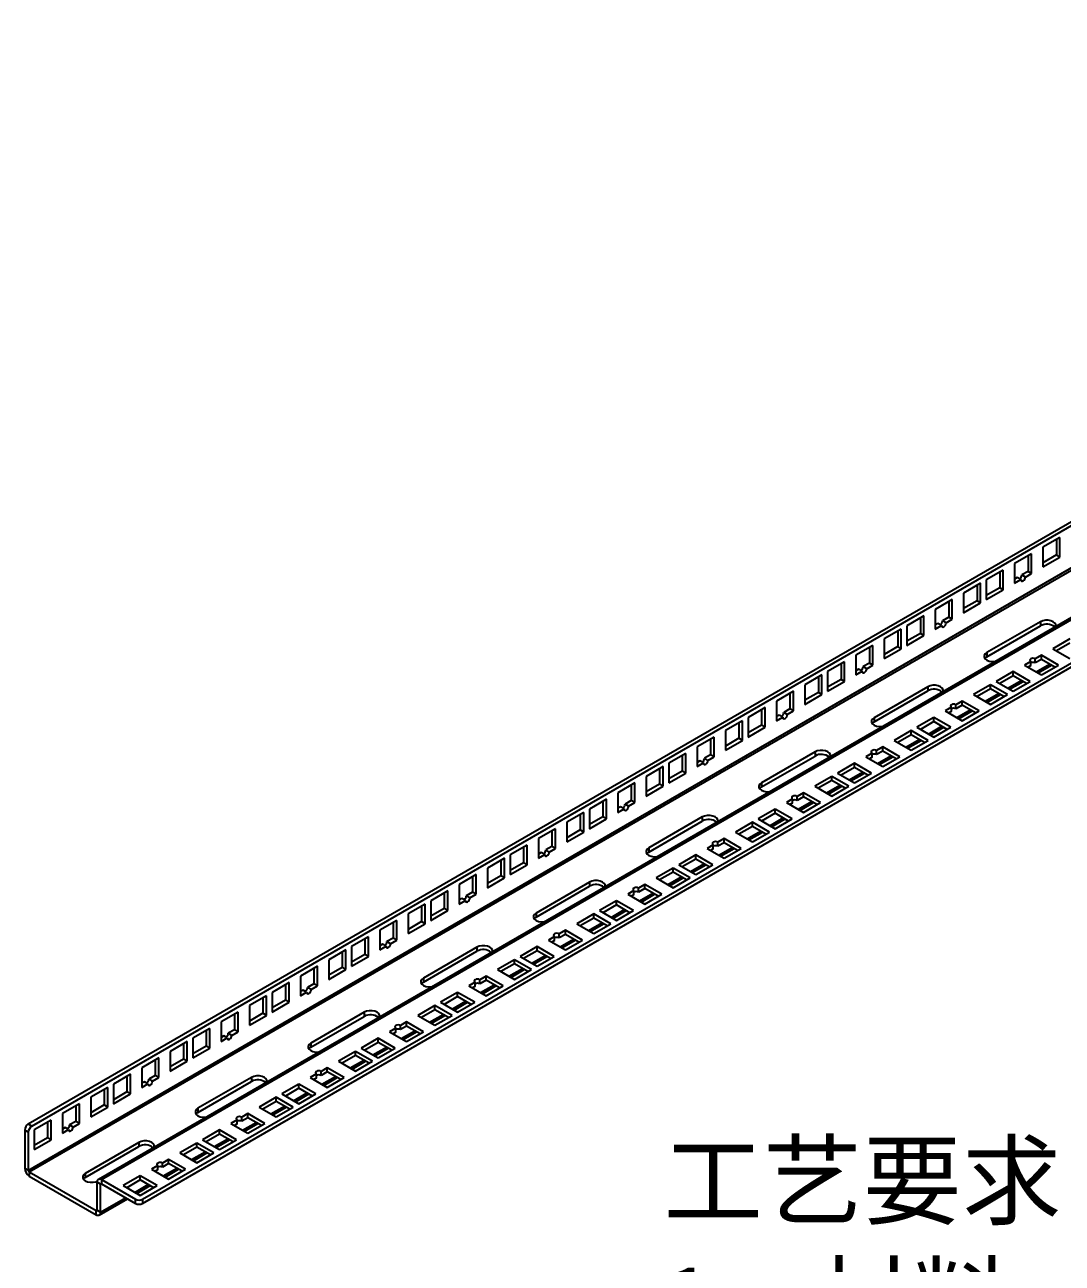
# Model space of a CAD drawing. Header units: millimetres. Extents: x -14348 to 6039, y -1826 to 2921.
# Drawn here: x -180.6 to 230.3, y -679.3 to -189.1 of the extents above; entities that cross this region are included whole.
import ezdxf

# ---------------------------------------------------------------- set-up
doc = ezdxf.new("R2010")
doc.units = ezdxf.units.MM
doc.layers.add('文字层', color=3, linetype='Continuous', lineweight=25)

msp = doc.modelspace()

# ---------------------------------------------------------------- linework, layer by layer
at = {"color": 7, "linetype": 'Continuous', "lineweight": 25}
for p, q in [((-179.157, -624.196), (574.618, -189.051)), ((-177.743, -625.013), (576.033, -189.867)), ((-179.157, -642.568), (577.447, -205.79)), ((-178.804, -643.181), (577.8, -206.402)), ((605.188, -209.338), (-151.416, -646.116)), ((-150.166, -646.24), (606.438, -209.462)), ((-133.903, -653.996), (619.873, -218.85)), ((-133.903, -655.629), (619.873, -220.483)), ((229.455, -391.984), (222.716, -395.874)), ((229.455, -399.765), (229.455, -391.984)), ((222.716, -395.874), (222.716, -403.656)), ((228.041, -392.8), (228.041, -398.949)), ((218.226, -398.466), (211.487, -402.356)), ((216.812, -399.282), (216.812, -405.431)), ((218.226, -406.248), (218.226, -398.466)), ((228.041, -398.949), (222.716, -402.023)), ((222.716, -403.656), (229.455, -399.765)), ((229.455, -399.765), (228.041, -398.949)), ((207.004, -404.944), (200.266, -408.834)), ((205.59, -405.761), (205.59, -411.909)), ((207.004, -412.726), (207.004, -404.944)), ((211.487, -402.356), (211.487, -410.138)), ((216.812, -405.431), (214.34, -406.858)), ((215.755, -407.674), (214.34, -406.858)), ((215.755, -407.674), (218.226, -406.248)), ((218.226, -406.248), (216.812, -405.431)), ((198.024, -410.128), (191.285, -414.019)), ((196.61, -410.945), (196.61, -417.094)), ((198.024, -417.91), (198.024, -410.128)), ((200.266, -408.834), (200.266, -416.616)), ((212.544, -407.895), (211.487, -408.505)), ((211.487, -410.138), (213.959, -408.711)), ((213.959, -408.711), (212.544, -407.895)), ((186.795, -416.611), (180.056, -420.501)), ((186.795, -424.392), (186.795, -416.611)), ((191.285, -414.019), (191.285, -421.8)), ((205.59, -411.909), (200.266, -414.983)), ((200.266, -416.616), (207.004, -412.726)), ((207.004, -412.726), (205.59, -411.909)), ((180.056, -420.501), (180.056, -428.283)), ((185.381, -417.427), (185.381, -423.576)), ((196.61, -417.094), (191.285, -420.167)), ((191.285, -421.8), (198.024, -417.91)), ((198.024, -417.91), (196.61, -417.094)), ((175.573, -423.089), (168.835, -426.979)), ((174.159, -423.905), (174.159, -430.054)), ((175.573, -430.871), (175.573, -423.089)), ((181.114, -426.039), (180.056, -426.65)), ((182.528, -426.856), (181.114, -426.039)), ((185.381, -423.576), (182.91, -425.003)), ((184.324, -425.819), (182.91, -425.003)), ((184.324, -425.819), (186.795, -424.392)), ((186.795, -424.392), (185.381, -423.576)), ((221.701, -425.363), (200.488, -437.609)), ((221.701, -425.363), (221.701, -426.996)), ((166.593, -428.273), (159.854, -432.163)), ((165.179, -429.089), (165.179, -435.238)), ((166.593, -436.055), (166.593, -428.273)), ((168.835, -426.979), (168.835, -434.761)), ((174.159, -430.054), (168.835, -433.128)), ((168.835, -434.761), (175.573, -430.871)), ((175.573, -430.871), (174.159, -430.054)), ((180.056, -428.283), (182.528, -426.856)), ((200.488, -439.242), (221.701, -426.996)), ((155.364, -434.755), (148.626, -438.646)), ((153.95, -435.572), (153.95, -441.721)), ((155.364, -442.537), (155.364, -434.755)), ((159.854, -432.163), (159.854, -439.945)), ((165.179, -435.238), (159.854, -438.312)), ((159.854, -439.945), (166.593, -436.055)), ((166.593, -436.055), (165.179, -435.238)), ((233.358, -432.159), (226.619, -436.05)), ((226.619, -436.05), (233.358, -439.94)), ((233.358, -433.793), (228.034, -436.866)), ((144.142, -441.234), (137.404, -445.124)), ((144.142, -449.015), (144.142, -441.234)), ((148.626, -438.646), (148.626, -446.427)), ((200.488, -437.609), (200.488, -439.242)), ((217.865, -441.103), (215.394, -442.53)), ((217.865, -442.736), (217.865, -441.103)), ((222.133, -438.64), (219.661, -440.066)), ((219.661, -441.699), (219.661, -440.066)), ((222.133, -440.273), (219.661, -441.699)), ((228.872, -442.53), (222.133, -438.64)), ((222.133, -440.273), (222.133, -438.64)), ((227.457, -443.346), (222.133, -440.273)), ((137.404, -445.124), (137.404, -452.905)), ((142.728, -442.05), (142.728, -448.199)), ((149.683, -444.184), (148.626, -444.794)), ((148.626, -446.427), (151.097, -445.001)), ((151.097, -445.001), (149.683, -444.184)), ((153.95, -441.721), (151.479, -443.147)), ((152.893, -443.964), (151.479, -443.147)), ((152.893, -443.964), (155.364, -442.537)), ((155.364, -442.537), (153.95, -441.721)), ((210.907, -445.12), (204.169, -449.01)), ((217.646, -449.01), (210.907, -445.12)), ((210.907, -446.753), (210.907, -445.12)), ((215.394, -442.53), (222.133, -446.42)), ((217.865, -442.736), (216.809, -443.346)), ((220.013, -445.197), (225.338, -442.123)), ((220.746, -445.619), (226.07, -442.546)), ((222.133, -446.42), (228.872, -442.53)), ((135.162, -446.418), (128.423, -450.308)), ((128.423, -450.308), (128.423, -458.09)), ((133.748, -447.234), (133.748, -453.383)), ((135.162, -454.199), (135.162, -446.418)), ((142.728, -448.199), (137.404, -451.273)), ((137.404, -452.905), (144.142, -449.015)), ((144.142, -449.015), (142.728, -448.199)), ((201.927, -450.304), (195.189, -454.194)), ((208.666, -454.194), (201.927, -450.304)), ((201.927, -451.937), (201.927, -450.304)), ((204.169, -449.01), (210.907, -452.9)), ((210.907, -446.753), (205.583, -449.827)), ((208.788, -451.677), (214.112, -448.603)), ((209.52, -452.1), (214.845, -449.026)), ((216.232, -449.827), (210.907, -446.753)), ((210.907, -452.9), (217.646, -449.01)), ((123.933, -452.9), (117.195, -456.79)), ((122.519, -453.716), (122.519, -459.865)), ((123.933, -460.682), (123.933, -452.9)), ((133.748, -453.383), (128.423, -456.457)), ((128.423, -458.09), (135.162, -454.199)), ((135.162, -454.199), (133.748, -453.383)), ((177.065, -451.131), (155.852, -463.377)), ((155.852, -465.01), (177.065, -452.764)), ((177.065, -451.131), (177.065, -452.764)), ((195.189, -454.194), (201.927, -458.084)), ((201.927, -451.937), (196.603, -455.011)), ((199.808, -456.861), (205.132, -453.787)), ((200.54, -457.284), (205.864, -454.21)), ((207.252, -455.011), (201.927, -451.937)), ((201.927, -458.084), (208.666, -454.194)), ((112.712, -459.378), (105.973, -463.268)), ((111.297, -460.195), (111.297, -466.343)), ((112.712, -467.16), (112.712, -459.378)), ((117.195, -456.79), (117.195, -464.572)), ((122.519, -459.865), (120.048, -461.292)), ((121.462, -462.108), (123.933, -460.682)), ((123.933, -460.682), (122.519, -459.865)), ((186.435, -459.248), (183.963, -460.675)), ((183.963, -460.675), (190.702, -464.565)), ((186.435, -460.881), (186.435, -459.248)), ((190.702, -456.784), (188.231, -458.211)), ((188.231, -459.844), (188.231, -458.211)), ((190.702, -458.417), (188.231, -459.844)), ((188.582, -463.341), (193.907, -460.268)), ((189.315, -463.764), (194.639, -460.69)), ((197.441, -460.675), (190.702, -456.784)), ((190.702, -458.417), (190.702, -456.784)), ((196.026, -461.491), (190.702, -458.417)), ((190.702, -464.565), (197.441, -460.675)), ((103.731, -464.562), (96.993, -468.453)), ((102.317, -465.379), (102.317, -471.528)), ((103.731, -472.344), (103.731, -464.562)), ((105.973, -463.268), (105.973, -471.05)), ((118.252, -462.329), (117.195, -462.939)), ((117.195, -464.572), (119.666, -463.145)), ((119.666, -463.145), (118.252, -462.329)), ((121.462, -462.108), (120.048, -461.292)), ((155.852, -463.377), (155.852, -465.01)), ((179.477, -463.265), (172.738, -467.155)), ((179.477, -464.898), (174.152, -467.971)), ((186.215, -467.155), (179.477, -463.265)), ((179.477, -464.898), (179.477, -463.265)), ((184.801, -467.971), (179.477, -464.898)), ((186.435, -460.881), (185.378, -461.491)), ((96.993, -468.453), (96.993, -476.234)), ((111.297, -466.343), (105.973, -469.417)), ((105.973, -471.05), (112.712, -467.16)), ((112.712, -467.16), (111.297, -466.343)), ((170.496, -468.449), (163.758, -472.339)), ((170.496, -470.082), (165.172, -473.156)), ((177.235, -472.339), (170.496, -468.449)), ((170.496, -470.082), (170.496, -468.449)), ((175.821, -473.156), (170.496, -470.082)), ((172.738, -467.155), (179.477, -471.045)), ((177.357, -469.821), (182.681, -466.748)), ((178.09, -470.244), (183.414, -467.171)), ((179.477, -471.045), (186.215, -467.155)), ((92.502, -471.045), (85.764, -474.935)), ((85.764, -474.935), (85.764, -482.717)), ((91.088, -471.861), (91.088, -478.01)), ((92.502, -478.826), (92.502, -471.045)), ((102.317, -471.528), (96.993, -474.601)), ((96.993, -476.234), (103.731, -472.344)), ((103.731, -472.344), (102.317, -471.528)), ((159.271, -474.929), (156.8, -476.356)), ((166.01, -478.819), (159.271, -474.929)), ((159.271, -476.562), (159.271, -474.929)), ((163.758, -472.339), (170.496, -476.229)), ((168.377, -475.006), (173.701, -471.932)), ((169.109, -475.428), (174.434, -472.355)), ((170.496, -476.229), (177.235, -472.339)), ((81.281, -477.523), (74.542, -481.413)), ((79.866, -478.339), (79.866, -484.488)), ((81.281, -485.305), (81.281, -477.523)), ((91.088, -478.01), (88.617, -479.437)), ((90.031, -480.253), (88.617, -479.437)), ((90.031, -480.253), (92.502, -478.826)), ((92.502, -478.826), (91.088, -478.01)), ((132.429, -476.899), (111.216, -489.145)), ((111.216, -490.778), (132.429, -478.532)), ((132.429, -476.899), (132.429, -478.532)), ((155.004, -477.393), (152.532, -478.819)), ((152.532, -478.819), (159.271, -482.709)), ((155.004, -479.026), (153.947, -479.636)), ((155.004, -479.026), (155.004, -477.393)), ((156.8, -477.989), (156.8, -476.356)), ((159.271, -476.562), (156.8, -477.989)), ((157.152, -481.486), (162.476, -478.412)), ((157.884, -481.909), (163.208, -478.835)), ((164.595, -479.636), (159.271, -476.562)), ((159.271, -482.709), (166.01, -478.819)), ((72.3, -482.707), (65.562, -486.597)), ((70.886, -483.524), (70.886, -489.672)), ((72.3, -490.489), (72.3, -482.707)), ((74.542, -481.413), (74.542, -489.195)), ((79.866, -484.488), (74.542, -487.562)), ((74.542, -489.195), (81.281, -485.305)), ((81.281, -485.305), (79.866, -484.488)), ((86.821, -480.473), (85.764, -481.084)), ((85.764, -482.717), (88.235, -481.29)), ((88.235, -481.29), (86.821, -480.473)), ((148.046, -481.409), (141.307, -485.299)), ((141.307, -485.299), (148.046, -489.19)), ((148.046, -483.042), (142.721, -486.116)), ((145.926, -487.966), (151.25, -484.892)), ((146.659, -488.389), (151.983, -485.315)), ((154.784, -485.299), (148.046, -481.409)), ((148.046, -483.042), (148.046, -481.409)), ((153.37, -486.116), (148.046, -483.042)), ((148.046, -489.19), (154.784, -485.299)), ((61.072, -489.189), (54.333, -493.08)), ((59.657, -490.006), (59.657, -496.155)), ((61.072, -496.971), (61.072, -489.189)), ((65.562, -486.597), (65.562, -494.379)), ((70.886, -489.672), (65.562, -492.746)), ((72.3, -490.489), (70.886, -489.672)), ((111.216, -489.145), (111.216, -490.778)), ((139.065, -486.593), (132.327, -490.484)), ((139.065, -488.227), (133.741, -491.3)), ((136.946, -493.15), (142.27, -490.077)), ((145.804, -490.484), (139.065, -486.593)), ((139.065, -488.227), (139.065, -486.593)), ((144.39, -491.3), (139.065, -488.227)), ((54.333, -493.08), (54.333, -500.861)), ((65.562, -494.379), (72.3, -490.489)), ((127.84, -493.074), (125.369, -494.5)), ((125.369, -496.133), (125.369, -494.5)), ((127.84, -494.707), (125.369, -496.133)), ((134.579, -496.964), (127.84, -493.074)), ((127.84, -494.707), (127.84, -493.074)), ((133.164, -497.78), (127.84, -494.707)), ((132.327, -490.484), (139.065, -494.374)), ((137.678, -493.573), (143.003, -490.499)), ((139.065, -494.374), (145.804, -490.484)), ((49.85, -495.668), (43.111, -499.558)), ((43.111, -499.558), (43.111, -507.339)), ((48.436, -496.484), (48.436, -502.633)), ((49.85, -503.449), (49.85, -495.668)), ((55.39, -498.618), (54.333, -499.228)), ((54.333, -500.861), (56.804, -499.435)), ((56.804, -499.435), (55.39, -498.618)), ((59.657, -496.155), (57.186, -497.581)), ((58.6, -498.398), (57.186, -497.581)), ((58.6, -498.398), (61.072, -496.971)), ((61.072, -496.971), (59.657, -496.155)), ((116.615, -499.554), (109.876, -503.444)), ((123.354, -503.444), (116.615, -499.554)), ((116.615, -501.187), (116.615, -499.554)), ((123.573, -495.537), (121.101, -496.964)), ((121.101, -496.964), (127.84, -500.854)), ((123.573, -497.17), (122.516, -497.78)), ((123.573, -497.17), (123.573, -495.537)), ((125.721, -499.631), (131.045, -496.557)), ((126.453, -500.053), (131.777, -496.98)), ((127.84, -500.854), (134.579, -496.964)), ((40.87, -500.852), (34.131, -504.742)), ((34.131, -504.742), (34.131, -512.524)), ((39.455, -501.668), (39.455, -507.817)), ((40.87, -508.633), (40.87, -500.852)), ((48.436, -502.633), (43.111, -505.707)), ((43.111, -507.339), (49.85, -503.449)), ((49.85, -503.449), (48.436, -502.633)), ((87.793, -502.667), (66.58, -514.913)), ((66.58, -516.546), (87.793, -504.3)), ((87.793, -502.667), (87.793, -504.3)), ((107.635, -504.738), (100.896, -508.628)), ((114.373, -508.628), (107.635, -504.738)), ((107.635, -506.371), (107.635, -504.738)), ((109.876, -503.444), (116.615, -507.334)), ((116.615, -501.187), (111.291, -504.261)), ((114.495, -506.111), (119.82, -503.037)), ((115.228, -506.534), (120.552, -503.46)), ((121.939, -504.261), (116.615, -501.187)), ((116.615, -507.334), (123.354, -503.444)), ((29.641, -507.334), (22.902, -511.224)), ((28.226, -508.15), (28.226, -514.299)), ((29.641, -515.116), (29.641, -507.334)), ((39.455, -507.817), (34.131, -510.891)), ((34.131, -512.524), (40.87, -508.633)), ((40.87, -508.633), (39.455, -507.817)), ((100.896, -508.628), (107.635, -512.519)), ((107.635, -506.371), (102.31, -509.445)), ((105.515, -511.295), (110.839, -508.221)), ((106.247, -511.718), (111.572, -508.644)), ((112.959, -509.445), (107.635, -506.371)), ((107.635, -512.519), (114.373, -508.628)), ((18.419, -513.812), (11.68, -517.702)), ((17.005, -514.629), (17.005, -520.777)), ((18.419, -521.594), (18.419, -513.812)), ((22.902, -511.224), (22.902, -519.006)), ((28.226, -514.299), (25.755, -515.726)), ((29.641, -515.116), (28.226, -514.299)), ((92.142, -513.682), (89.67, -515.109)), ((92.142, -515.315), (92.142, -513.682)), ((96.409, -511.218), (93.938, -512.645)), ((93.938, -514.278), (93.938, -512.645)), ((96.409, -512.851), (93.938, -514.278)), ((94.29, -517.775), (99.614, -514.702)), ((103.148, -515.109), (96.409, -511.218)), ((96.409, -512.851), (96.409, -511.218)), ((101.734, -515.925), (96.409, -512.851)), ((9.439, -518.996), (2.7, -522.887)), ((9.439, -526.778), (9.439, -518.996)), ((11.68, -517.702), (11.68, -525.484)), ((23.959, -516.763), (22.902, -517.373)), ((22.902, -519.006), (25.373, -517.579)), ((25.373, -517.579), (23.959, -516.763)), ((27.169, -516.542), (25.755, -515.726)), ((27.169, -516.542), (29.641, -515.116)), ((66.58, -514.913), (66.58, -516.546)), ((85.184, -517.699), (78.445, -521.589)), ((85.184, -519.332), (79.86, -522.405)), ((91.923, -521.589), (85.184, -517.699)), ((85.184, -519.332), (85.184, -517.699)), ((90.508, -522.405), (85.184, -519.332)), ((89.67, -515.109), (96.409, -518.999)), ((92.142, -515.315), (91.085, -515.925)), ((95.022, -518.198), (100.346, -515.124)), ((96.409, -518.999), (103.148, -515.109)), ((2.7, -522.887), (2.7, -530.668)), ((8.024, -519.813), (8.024, -525.962)), ((17.005, -520.777), (11.68, -523.851)), ((11.68, -525.484), (18.419, -521.594)), ((18.419, -521.594), (17.005, -520.777)), ((76.204, -522.883), (69.465, -526.773)), ((76.204, -524.516), (70.879, -527.59)), ((82.942, -526.773), (76.204, -522.883)), ((76.204, -524.516), (76.204, -522.883)), ((81.528, -527.59), (76.204, -524.516)), ((78.445, -521.589), (85.184, -525.479)), ((83.064, -524.255), (88.389, -521.182)), ((83.797, -524.678), (89.121, -521.605)), ((85.184, -525.479), (91.923, -521.589)), ((-1.79, -525.479), (-8.529, -529.369)), ((-8.529, -529.369), (-8.529, -537.151)), ((-3.204, -526.295), (-3.204, -532.444)), ((-1.79, -533.26), (-1.79, -525.479)), ((8.024, -525.962), (2.7, -529.035)), ((2.7, -530.668), (9.439, -526.778)), ((9.439, -526.778), (8.024, -525.962)), ((43.157, -528.435), (21.944, -540.681)), ((43.157, -528.435), (43.157, -530.068)), ((64.978, -529.363), (62.507, -530.79)), ((71.717, -533.253), (64.978, -529.363)), ((64.978, -530.996), (64.978, -529.363)), ((69.465, -526.773), (76.204, -530.663)), ((74.084, -529.44), (79.408, -526.366)), ((74.817, -529.862), (80.141, -526.789)), ((76.204, -530.663), (82.942, -526.773)), ((-13.012, -531.957), (-19.751, -535.847)), ((-14.426, -532.773), (-14.426, -538.922)), ((-13.012, -539.739), (-13.012, -531.957)), ((-3.204, -532.444), (-5.676, -533.871)), ((-4.262, -534.687), (-5.676, -533.871)), ((-4.262, -534.687), (-1.79, -533.26)), ((-1.79, -533.26), (-3.204, -532.444)), ((21.944, -542.314), (43.157, -530.068)), ((60.711, -531.827), (58.24, -533.253)), ((58.24, -533.253), (64.978, -537.143)), ((60.711, -533.46), (59.654, -534.07)), ((60.711, -533.46), (60.711, -531.827)), ((62.507, -532.423), (62.507, -530.79)), ((64.978, -530.996), (62.507, -532.423)), ((62.859, -535.92), (68.183, -532.846)), ((63.591, -536.343), (68.916, -533.269)), ((70.303, -534.07), (64.978, -530.996)), ((64.978, -537.143), (71.717, -533.253)), ((-21.992, -537.141), (-28.731, -541.031)), ((-23.406, -537.958), (-23.406, -544.106)), ((-21.992, -544.923), (-21.992, -537.141)), ((-19.751, -535.847), (-19.751, -543.629)), ((-14.426, -538.922), (-19.751, -541.996)), ((-13.012, -539.739), (-14.426, -538.922)), ((-7.472, -534.907), (-8.529, -535.518)), ((-8.529, -537.151), (-6.058, -535.724)), ((-6.058, -535.724), (-7.472, -534.907)), ((53.753, -535.843), (47.014, -539.733)), ((53.753, -537.476), (48.429, -540.55)), ((60.492, -539.733), (53.753, -535.843)), ((53.753, -537.476), (53.753, -535.843)), ((59.077, -540.55), (53.753, -537.476)), ((-33.221, -543.623), (-39.96, -547.514)), ((-33.221, -551.405), (-33.221, -543.623)), ((-28.731, -541.031), (-28.731, -548.813)), ((-23.406, -544.106), (-28.731, -547.18)), ((-21.992, -544.923), (-23.406, -544.106)), ((-19.751, -543.629), (-13.012, -539.739)), ((21.944, -540.681), (21.944, -542.314)), ((44.773, -541.027), (38.034, -544.918)), ((44.773, -542.661), (39.448, -545.734)), ((51.511, -544.918), (44.773, -541.027)), ((44.773, -542.661), (44.773, -541.027)), ((50.097, -545.734), (44.773, -542.661)), ((47.014, -539.733), (53.753, -543.624)), ((51.634, -542.4), (56.958, -539.326)), ((52.366, -542.823), (57.69, -539.749)), ((53.753, -543.624), (60.492, -539.733)), ((-39.96, -547.514), (-39.96, -555.295)), ((-34.635, -544.44), (-34.635, -550.589)), ((-28.731, -548.813), (-21.992, -544.923)), ((33.547, -547.508), (31.076, -548.934)), ((31.076, -550.567), (31.076, -548.934)), ((40.286, -551.398), (33.547, -547.508)), ((33.547, -549.141), (33.547, -547.508)), ((38.034, -544.918), (44.773, -548.808)), ((42.653, -547.584), (47.978, -544.511)), ((43.386, -548.007), (48.71, -544.933)), ((44.773, -548.808), (51.511, -544.918)), ((-44.443, -550.102), (-51.182, -553.992)), ((-51.182, -553.992), (-51.182, -561.773)), ((-45.857, -550.918), (-45.857, -557.067)), ((-44.443, -557.883), (-44.443, -550.102)), ((-38.903, -553.052), (-39.96, -553.662)), ((-39.96, -555.295), (-37.489, -553.869)), ((-37.489, -553.869), (-38.903, -553.052)), ((-34.635, -550.589), (-37.107, -552.015)), ((-35.692, -552.832), (-37.107, -552.015)), ((-35.692, -552.832), (-33.221, -551.405)), ((-33.221, -551.405), (-34.635, -550.589)), ((22.322, -553.988), (15.583, -557.878)), ((29.061, -557.878), (22.322, -553.988)), ((22.322, -555.621), (22.322, -553.988)), ((29.28, -549.971), (26.809, -551.398)), ((26.809, -551.398), (33.547, -555.288)), ((29.28, -551.604), (28.223, -552.214)), ((29.28, -551.604), (29.28, -549.971)), ((33.547, -549.141), (31.076, -550.567)), ((31.428, -554.065), (36.752, -550.991)), ((32.16, -554.487), (37.485, -551.414)), ((38.872, -552.214), (33.547, -549.141)), ((33.547, -555.288), (40.286, -551.398)), ((-53.423, -555.286), (-60.162, -559.176)), ((-54.837, -556.102), (-54.837, -562.251)), ((-53.423, -563.067), (-53.423, -555.286)), ((-45.857, -557.067), (-51.182, -560.141)), ((-51.182, -561.773), (-44.443, -557.883)), ((-44.443, -557.883), (-45.857, -557.067)), ((-1.479, -554.202), (-22.692, -566.449)), ((-22.692, -568.082), (-1.479, -555.835)), ((-1.479, -554.202), (-1.479, -555.835)), ((15.583, -557.878), (22.322, -561.768)), ((22.322, -555.621), (16.998, -558.695)), ((20.203, -560.545), (25.527, -557.471)), ((20.935, -560.968), (26.259, -557.894)), ((27.646, -558.695), (22.322, -555.621)), ((22.322, -561.768), (29.061, -557.878)), ((-64.652, -561.768), (-71.391, -565.658)), ((-66.066, -562.584), (-66.066, -568.733)), ((-64.652, -569.55), (-64.652, -561.768)), ((-60.162, -559.176), (-60.162, -566.958)), ((-54.837, -562.251), (-60.162, -565.325)), ((-60.162, -566.958), (-53.423, -563.067)), ((-53.423, -563.067), (-54.837, -562.251)), ((13.342, -559.172), (6.603, -563.062)), ((6.603, -563.062), (13.342, -566.953)), ((13.342, -560.805), (8.018, -563.879)), ((11.222, -565.729), (16.547, -562.655)), ((11.955, -566.152), (17.279, -563.078)), ((20.081, -563.062), (13.342, -559.172)), ((13.342, -560.805), (13.342, -559.172)), ((18.666, -563.879), (13.342, -560.805)), ((13.342, -566.953), (20.081, -563.062)), ((-75.874, -568.246), (-82.613, -572.136)), ((-75.874, -576.028), (-75.874, -568.246)), ((-71.391, -565.658), (-71.391, -573.44)), ((-22.692, -566.449), (-22.692, -568.082)), ((-2.151, -568.116), (-4.622, -569.543)), ((-2.151, -569.749), (-2.151, -568.116)), ((2.117, -565.652), (-0.355, -567.079)), ((-0.355, -568.712), (-0.355, -567.079)), ((2.117, -567.285), (-0.355, -568.712)), ((8.855, -569.543), (2.117, -565.652)), ((2.117, -567.285), (2.117, -565.652)), ((7.441, -570.359), (2.117, -567.285)), ((-84.854, -573.43), (-91.593, -577.321)), ((-84.854, -581.212), (-84.854, -573.43)), ((-82.613, -572.136), (-82.613, -579.918)), ((-77.288, -569.063), (-77.288, -575.211)), ((-70.334, -571.197), (-71.391, -571.807)), ((-71.391, -573.44), (-68.919, -572.013)), ((-68.919, -572.013), (-70.334, -571.197)), ((-66.066, -568.733), (-68.538, -570.16)), ((-67.123, -570.976), (-68.538, -570.16)), ((-67.123, -570.976), (-64.652, -569.55)), ((-64.652, -569.55), (-66.066, -568.733)), ((-9.109, -572.133), (-15.848, -576.023)), ((-2.37, -576.023), (-9.109, -572.133)), ((-9.109, -573.766), (-9.109, -572.133)), ((-4.622, -569.543), (2.117, -573.433)), ((-2.151, -569.749), (-3.208, -570.359)), ((-0.003, -572.209), (5.321, -569.136)), ((0.729, -572.632), (6.054, -569.558)), ((2.117, -573.433), (8.855, -569.543)), ((-91.593, -577.321), (-91.593, -585.102)), ((-86.268, -574.247), (-86.268, -580.396)), ((-77.288, -575.211), (-82.613, -578.285)), ((-82.613, -579.918), (-75.874, -576.028)), ((-75.874, -576.028), (-77.288, -575.211)), ((-18.089, -577.317), (-24.828, -581.207)), ((-11.35, -581.207), (-18.089, -577.317)), ((-18.089, -578.95), (-18.089, -577.317)), ((-15.848, -576.023), (-9.109, -579.913)), ((-9.109, -573.766), (-14.433, -576.839)), ((-11.228, -578.689), (-5.904, -575.616)), ((-10.496, -579.112), (-5.172, -576.039)), ((-3.785, -576.839), (-9.109, -573.766)), ((-9.109, -579.913), (-2.37, -576.023)), ((-96.083, -579.913), (-102.822, -583.803)), ((-97.497, -580.729), (-97.497, -586.878)), ((-96.083, -587.694), (-96.083, -579.913)), ((-86.268, -580.396), (-91.593, -583.469)), ((-91.593, -585.102), (-84.854, -581.212)), ((-84.854, -581.212), (-86.268, -580.396)), ((-46.115, -579.97), (-67.328, -592.216)), ((-67.328, -593.849), (-46.115, -581.603)), ((-46.115, -579.97), (-46.115, -581.603)), ((-24.828, -581.207), (-18.089, -585.097)), ((-18.089, -578.95), (-23.413, -582.024)), ((-20.209, -583.874), (-14.884, -580.8)), ((-19.476, -584.296), (-14.152, -581.223)), ((-12.765, -582.024), (-18.089, -578.95)), ((-18.089, -585.097), (-11.35, -581.207)), ((-107.305, -586.391), (-114.043, -590.281)), ((-108.719, -587.207), (-108.719, -593.356)), ((-107.305, -594.173), (-107.305, -586.391)), ((-102.822, -583.803), (-102.822, -591.585)), ((-97.497, -586.878), (-99.968, -588.305)), ((-98.554, -589.121), (-99.968, -588.305)), ((-98.554, -589.121), (-96.083, -587.694)), ((-96.083, -587.694), (-97.497, -586.878)), ((-33.582, -586.261), (-36.053, -587.687)), ((-36.053, -587.687), (-29.314, -591.577)), ((-33.582, -587.894), (-34.639, -588.504)), ((-33.582, -587.894), (-33.582, -586.261)), ((-29.314, -583.797), (-31.786, -585.224)), ((-31.786, -586.857), (-31.786, -585.224)), ((-29.314, -585.43), (-31.786, -586.857)), ((-31.434, -590.354), (-26.11, -587.28)), ((-30.701, -590.777), (-25.377, -587.703)), ((-22.576, -587.687), (-29.314, -583.797)), ((-29.314, -585.43), (-29.314, -583.797)), ((-23.99, -588.504), (-29.314, -585.43)), ((-29.314, -591.577), (-22.576, -587.687)), ((-116.285, -591.575), (-123.024, -595.465)), ((-117.699, -592.392), (-117.699, -598.54)), ((-116.285, -599.357), (-116.285, -591.575)), ((-114.043, -590.281), (-114.043, -598.063)), ((-101.765, -589.341), (-102.822, -589.952)), ((-102.822, -591.585), (-100.35, -590.158)), ((-100.35, -590.158), (-101.765, -589.341)), ((-67.328, -592.216), (-67.328, -593.849)), ((-40.54, -590.277), (-47.278, -594.167)), ((-40.54, -591.91), (-45.864, -594.984)), ((-33.801, -594.167), (-40.54, -590.277)), ((-40.54, -591.91), (-40.54, -590.277)), ((-35.215, -594.984), (-40.54, -591.91)), ((-127.514, -598.057), (-134.253, -601.948)), ((-127.514, -605.839), (-127.514, -598.057)), ((-123.024, -595.465), (-123.024, -603.247)), ((-108.719, -593.356), (-114.043, -596.43)), ((-114.043, -598.063), (-107.305, -594.173)), ((-107.305, -594.173), (-108.719, -593.356)), ((-49.52, -595.461), (-56.259, -599.352)), ((-49.52, -597.095), (-54.844, -600.168)), ((-42.781, -599.352), (-49.52, -595.461)), ((-49.52, -597.095), (-49.52, -595.461)), ((-44.196, -600.168), (-49.52, -597.095)), ((-47.278, -594.167), (-40.54, -598.058)), ((-42.659, -596.834), (-37.335, -593.76)), ((-41.927, -597.257), (-36.602, -594.183)), ((-40.54, -598.058), (-33.801, -594.167)), ((-134.253, -601.948), (-134.253, -609.729)), ((-128.928, -598.874), (-128.928, -605.023)), ((-117.699, -598.54), (-123.024, -601.614)), ((-123.024, -603.247), (-116.285, -599.357)), ((-116.285, -599.357), (-117.699, -598.54)), ((-60.745, -601.942), (-63.217, -603.368)), ((-54.007, -605.832), (-60.745, -601.942)), ((-60.745, -603.575), (-60.745, -601.942)), ((-56.259, -599.352), (-49.52, -603.242)), ((-51.639, -602.018), (-46.315, -598.945)), ((-50.907, -602.441), (-45.583, -599.367)), ((-49.52, -603.242), (-42.781, -599.352)), ((-138.736, -604.536), (-145.474, -608.426)), ((-140.15, -605.352), (-140.15, -611.501)), ((-138.736, -612.317), (-138.736, -604.536)), ((-133.195, -607.486), (-134.253, -608.096)), ((-131.781, -608.303), (-133.195, -607.486)), ((-128.928, -605.023), (-131.399, -606.449)), ((-129.985, -607.266), (-131.399, -606.449)), ((-129.985, -607.266), (-127.514, -605.839)), ((-127.514, -605.839), (-128.928, -605.023)), ((-90.751, -605.738), (-111.965, -617.984)), ((-111.965, -619.617), (-90.751, -607.371)), ((-90.751, -605.738), (-90.751, -607.371)), ((-65.013, -604.405), (-67.484, -605.832)), ((-67.484, -605.832), (-60.745, -609.722)), ((-65.013, -606.038), (-66.07, -606.648)), ((-65.013, -606.038), (-65.013, -604.405)), ((-63.217, -605.001), (-63.217, -603.368)), ((-60.745, -603.575), (-63.217, -605.001)), ((-62.865, -608.499), (-57.54, -605.425)), ((-62.132, -608.921), (-56.808, -605.848)), ((-55.421, -606.648), (-60.745, -603.575)), ((-60.745, -609.722), (-54.007, -605.832)), ((-147.716, -609.72), (-154.455, -613.61)), ((-149.13, -610.536), (-149.13, -616.685)), ((-147.716, -617.501), (-147.716, -609.72)), ((-145.474, -608.426), (-145.474, -616.207)), ((-140.15, -611.501), (-145.474, -614.575)), ((-145.474, -616.207), (-138.736, -612.317)), ((-138.736, -612.317), (-140.15, -611.501)), ((-134.253, -609.729), (-131.781, -608.303)), ((-71.971, -608.422), (-78.709, -612.312)), ((-78.709, -612.312), (-71.971, -616.202)), ((-71.971, -610.055), (-77.295, -613.129)), ((-74.09, -614.979), (-68.766, -611.905)), ((-73.358, -615.402), (-68.033, -612.328)), ((-65.232, -612.312), (-71.971, -608.422)), ((-71.971, -610.055), (-71.971, -608.422)), ((-66.646, -613.129), (-71.971, -610.055)), ((-71.971, -616.202), (-65.232, -612.312)), ((-158.945, -616.202), (-165.683, -620.092)), ((-160.359, -617.018), (-160.359, -623.167)), ((-158.945, -623.984), (-158.945, -616.202)), ((-154.455, -613.61), (-154.455, -621.392)), ((-149.13, -616.685), (-154.455, -619.759)), ((-154.455, -621.392), (-147.716, -617.501)), ((-147.716, -617.501), (-149.13, -616.685)), ((-80.951, -613.606), (-87.69, -617.496)), ((-87.69, -617.496), (-80.951, -621.387)), ((-80.951, -615.239), (-86.275, -618.313)), ((-83.07, -620.163), (-77.746, -617.089)), ((-82.338, -620.586), (-77.014, -617.512)), ((-74.212, -617.496), (-80.951, -613.606)), ((-80.951, -615.239), (-80.951, -613.606)), ((-75.627, -618.313), (-80.951, -615.239)), ((-80.951, -621.387), (-74.212, -617.496)), ((-165.683, -620.092), (-165.683, -627.874)), ((-111.965, -617.984), (-111.965, -619.617)), ((-96.444, -622.55), (-98.915, -623.977)), ((-96.444, -624.183), (-96.444, -622.55)), ((-92.176, -620.086), (-94.647, -621.513)), ((-94.647, -623.146), (-94.647, -621.513)), ((-92.176, -621.719), (-94.647, -623.146)), ((-85.437, -623.977), (-92.176, -620.086)), ((-92.176, -621.719), (-92.176, -620.086)), ((-86.852, -624.793), (-92.176, -621.719)), ((-179.157, -627.462), (-180.572, -626.646)), ((-180.572, -626.646), (-180.572, -641.752)), ((-179.157, -624.196), (-177.743, -625.013)), ((-179.157, -627.462), (-179.157, -642.568)), ((-170.167, -622.68), (-176.905, -626.57)), ((-176.905, -626.57), (-176.905, -634.352)), ((-171.581, -623.497), (-171.581, -629.645)), ((-170.167, -630.462), (-170.167, -622.68)), ((-164.626, -625.631), (-165.683, -626.241)), ((-165.683, -627.874), (-163.212, -626.447)), ((-163.212, -626.447), (-164.626, -625.631)), ((-160.359, -623.167), (-162.83, -624.594)), ((-161.416, -625.41), (-162.83, -624.594)), ((-161.416, -625.41), (-158.945, -623.984)), ((-158.945, -623.984), (-160.359, -623.167)), ((-103.401, -626.567), (-110.14, -630.457)), ((-96.663, -630.457), (-103.401, -626.567)), ((-103.401, -628.2), (-103.401, -626.567)), ((-98.915, -623.977), (-92.176, -627.867)), ((-96.444, -624.183), (-97.5, -624.793)), ((-94.296, -626.643), (-88.971, -623.57)), ((-93.563, -627.066), (-88.239, -623.992)), ((-92.176, -627.867), (-85.437, -623.977)), ((-171.581, -629.645), (-176.905, -632.719)), ((-176.905, -634.352), (-170.167, -630.462)), ((-170.167, -630.462), (-171.581, -629.645)), ((-135.387, -631.506), (-156.601, -643.752)), ((-135.387, -631.506), (-135.387, -633.139)), ((-112.382, -631.751), (-119.12, -635.641)), ((-105.643, -635.641), (-112.382, -631.751)), ((-112.382, -633.384), (-112.382, -631.751)), ((-110.14, -630.457), (-103.401, -634.347)), ((-103.401, -628.2), (-108.726, -631.273)), ((-105.521, -633.123), (-100.197, -630.05)), ((-104.789, -633.546), (-99.464, -630.473)), ((-98.077, -631.273), (-103.401, -628.2)), ((-103.401, -634.347), (-96.663, -630.457)), ((-156.601, -645.385), (-135.387, -633.139)), ((-119.12, -635.641), (-112.382, -639.531)), ((-112.382, -633.384), (-117.706, -636.458)), ((-114.501, -638.308), (-109.177, -635.234)), ((-113.769, -638.73), (-108.444, -635.657)), ((-107.057, -636.458), (-112.382, -633.384)), ((-112.382, -639.531), (-105.643, -635.641)), ((-180.572, -641.752), (-179.157, -642.568)), ((-127.874, -640.695), (-130.346, -642.121)), ((-130.346, -642.121), (-123.607, -646.011)), ((-127.874, -642.328), (-127.874, -640.695)), ((-123.607, -638.231), (-126.078, -639.658)), ((-126.078, -641.291), (-126.078, -639.658)), ((-123.607, -639.864), (-126.078, -641.291)), ((-125.727, -644.788), (-120.402, -641.714)), ((-124.994, -645.211), (-119.67, -642.137)), ((-116.868, -642.121), (-123.607, -638.231)), ((-123.607, -639.864), (-123.607, -638.231)), ((-118.283, -642.938), (-123.607, -639.864)), ((-123.607, -646.011), (-116.868, -642.121)), ((-178.804, -643.181), (-178.804, -644.814)), ((-178.804, -643.181), (-152.287, -658.488)), ((-178.804, -644.814), (-152.287, -660.121)), ((-156.601, -643.752), (-156.601, -645.385)), ((-150.166, -646.24), (-136.731, -653.996)), ((-150.166, -646.24), (-150.166, -647.873)), ((-134.832, -644.711), (-141.571, -648.601)), ((-134.832, -646.344), (-140.157, -649.418)), ((-128.094, -648.601), (-134.832, -644.711)), ((-134.832, -646.344), (-134.832, -644.711)), ((-129.508, -649.418), (-134.832, -646.344)), ((-127.874, -642.328), (-128.931, -642.938)), ((-150.52, -648.077), (-151.934, -647.261)), ((-151.934, -658.284), (-151.934, -647.261)), ((-150.52, -648.077), (-150.166, -647.873)), ((-150.52, -659.101), (-150.52, -648.077)), ((-150.166, -647.873), (-136.731, -655.629)), ((-141.571, -648.601), (-134.832, -652.492)), ((-136.952, -651.268), (-131.628, -648.194)), ((-136.219, -651.691), (-130.895, -648.617)), ((-134.832, -652.492), (-128.094, -648.601)), ((-151.037, -660.245), (-139.886, -653.808)), ((-150.52, -659.101), (-140.618, -653.385)), ((-136.731, -655.629), (-136.731, -653.996)), ((-133.903, -653.996), (-133.903, -655.629)), ((-152.287, -658.488), (-151.934, -658.284)), ((-152.287, -660.121), (-152.287, -658.488)), ((-151.934, -658.284), (-150.52, -659.101))]:
    msp.add_line(p, q, dxfattribs=at)
at = {"color": 7, "linetype": 'Continuous', "lineweight": 25, "flags": 128}
for points in [[(213.959, -408.711), (214.027, -409.069), (214.222, -409.293), (214.513, -409.349), (214.857, -409.23), (215.2, -408.952), (215.492, -408.559), (215.686, -408.111), (215.755, -407.674)], [(182.528, -426.856), (182.596, -427.213), (182.791, -427.437), (183.082, -427.494), (183.426, -427.374), (183.769, -427.097), (184.061, -426.704), (184.255, -426.255), (184.324, -425.819)], [(227.788, -427.206), (227.803, -427.158), (227.803, -426.507), (227.455, -425.889), (226.793, -425.363), (225.881, -424.981), (224.81, -424.78), (223.684, -424.78), (222.613, -424.981), (221.701, -425.363)], [(200.488, -437.609), (199.826, -438.135), (199.478, -438.754), (199.478, -439.404), (199.826, -440.022), (200.488, -440.548), (201.399, -440.93), (202.471, -441.131), (203.597, -441.131), (203.681, -441.123)], [(199.723, -439.895), (199.826, -439.768), (200.488, -439.242)], [(219.661, -440.066), (219.249, -439.907), (218.763, -439.852), (218.277, -439.907), (217.865, -440.066), (217.59, -440.304), (217.493, -440.585), (217.59, -440.865), (217.865, -441.103)], [(151.097, -445.001), (151.165, -445.358), (151.36, -445.582), (151.651, -445.639), (151.995, -445.519), (152.339, -445.242), (152.63, -444.849), (152.825, -444.4), (152.893, -443.964)], [(183.152, -452.974), (183.167, -452.926), (183.167, -452.275), (182.819, -451.657), (182.157, -451.131), (181.245, -450.749), (180.174, -450.548), (179.048, -450.548), (177.977, -450.749), (177.065, -451.131)], [(188.231, -458.211), (187.819, -458.052), (187.333, -457.996), (186.847, -458.052), (186.435, -458.211), (186.159, -458.449), (186.063, -458.729), (186.159, -459.01), (186.435, -459.248)], [(119.666, -463.145), (119.734, -463.503), (119.929, -463.727), (120.22, -463.783), (120.564, -463.664), (120.908, -463.386), (121.199, -462.993), (121.394, -462.545), (121.462, -462.108)], [(155.852, -463.377), (155.19, -463.903), (154.842, -464.521), (154.842, -465.172), (155.19, -465.79), (155.852, -466.316), (156.763, -466.698), (157.835, -466.899), (158.961, -466.899), (159.045, -466.891)], [(155.087, -465.663), (155.19, -465.536), (155.852, -465.01)], [(88.235, -481.29), (88.303, -481.647), (88.498, -481.871), (88.789, -481.928), (89.133, -481.808), (89.477, -481.531), (89.768, -481.138), (89.963, -480.689), (90.031, -480.253)], [(138.516, -478.742), (138.531, -478.693), (138.531, -478.043), (138.182, -477.425), (137.52, -476.899), (136.609, -476.517), (135.538, -476.316), (134.412, -476.316), (133.34, -476.517), (132.429, -476.899)], [(156.8, -476.356), (156.388, -476.197), (155.902, -476.141), (155.416, -476.197), (155.004, -476.356), (154.728, -476.594), (154.632, -476.874), (154.728, -477.155), (155.004, -477.393)], [(111.216, -489.145), (110.554, -489.671), (110.206, -490.289), (110.206, -490.94), (110.554, -491.558), (111.216, -492.084), (112.127, -492.466), (113.198, -492.667), (114.325, -492.667), (114.409, -492.659)], [(110.451, -491.431), (110.554, -491.304), (111.216, -490.778)], [(125.369, -494.5), (124.957, -494.341), (124.471, -494.286), (123.985, -494.341), (123.573, -494.5), (123.297, -494.738), (123.201, -495.019), (123.297, -495.299), (123.573, -495.537)], [(56.804, -499.435), (56.873, -499.792), (57.067, -500.016), (57.359, -500.073), (57.702, -499.953), (58.046, -499.676), (58.337, -499.283), (58.532, -498.834), (58.6, -498.398)], [(93.88, -504.51), (93.894, -504.461), (93.894, -503.811), (93.546, -503.193), (92.884, -502.667), (91.973, -502.284), (90.902, -502.084), (89.776, -502.084), (88.704, -502.284), (87.793, -502.667)], [(93.938, -512.645), (93.526, -512.486), (93.04, -512.43), (92.554, -512.486), (92.142, -512.645), (91.867, -512.883), (91.77, -513.163), (91.867, -513.444), (92.142, -513.682)], [(25.373, -517.579), (25.442, -517.937), (25.636, -518.161), (25.928, -518.217), (26.271, -518.098), (26.615, -517.82), (26.906, -517.427), (27.101, -516.979), (27.169, -516.542)], [(66.58, -514.913), (65.918, -515.439), (65.57, -516.057), (65.57, -516.707), (65.918, -517.326), (66.58, -517.852), (67.491, -518.234), (68.562, -518.435), (69.689, -518.435), (69.773, -518.427)], [(65.815, -517.199), (65.918, -517.072), (66.58, -516.546)], [(49.244, -530.278), (49.258, -530.229), (49.258, -529.579), (48.91, -528.961), (48.248, -528.435), (47.337, -528.052), (46.266, -527.851), (45.139, -527.851), (44.068, -528.052), (43.157, -528.435)], [(62.507, -530.79), (62.095, -530.631), (61.609, -530.575), (61.123, -530.631), (60.711, -530.79), (60.436, -531.028), (60.339, -531.308), (60.436, -531.589), (60.711, -531.827)], [(-6.058, -535.724), (-5.989, -536.081), (-5.795, -536.305), (-5.503, -536.362), (-5.16, -536.242), (-4.816, -535.965), (-4.525, -535.572), (-4.33, -535.123), (-4.262, -534.687)], [(21.944, -540.681), (21.282, -541.207), (20.934, -541.825), (20.934, -542.475), (21.282, -543.094), (21.944, -543.62), (22.855, -544.002), (23.926, -544.203), (25.053, -544.203), (25.137, -544.195)], [(21.179, -542.967), (21.282, -542.84), (21.944, -542.314)], [(31.076, -548.934), (30.664, -548.775), (30.178, -548.72), (29.692, -548.775), (29.28, -548.934), (29.005, -549.172), (28.908, -549.453), (29.005, -549.733), (29.28, -549.971)], [(-37.489, -553.869), (-37.42, -554.226), (-37.225, -554.45), (-36.934, -554.507), (-36.59, -554.387), (-36.247, -554.11), (-35.955, -553.717), (-35.761, -553.268), (-35.692, -552.832)], [(4.608, -556.046), (4.622, -555.997), (4.622, -555.347), (4.274, -554.728), (3.612, -554.202), (2.701, -553.82), (1.63, -553.619), (0.503, -553.619), (-0.568, -553.82), (-1.479, -554.202)], [(-22.692, -566.449), (-23.354, -566.975), (-23.702, -567.593), (-23.702, -568.243), (-23.354, -568.862), (-22.692, -569.388), (-21.781, -569.77), (-20.71, -569.971), (-19.584, -569.971), (-19.499, -569.962)], [(-23.457, -568.735), (-23.354, -568.608), (-22.692, -568.082)], [(-0.355, -567.079), (-0.767, -566.92), (-1.253, -566.864), (-1.739, -566.92), (-2.151, -567.079), (-2.426, -567.317), (-2.523, -567.597), (-2.426, -567.878), (-2.151, -568.116)], [(-68.919, -572.013), (-68.851, -572.371), (-68.656, -572.595), (-68.365, -572.651), (-68.021, -572.532), (-67.678, -572.254), (-67.386, -571.861), (-67.192, -571.413), (-67.123, -570.976)], [(-40.028, -581.814), (-40.014, -581.765), (-40.014, -581.115), (-40.362, -580.496), (-41.024, -579.97), (-41.935, -579.588), (-43.006, -579.387), (-44.133, -579.387), (-45.204, -579.588), (-46.115, -579.97)], [(-31.786, -585.224), (-32.198, -585.065), (-32.684, -585.009), (-33.17, -585.065), (-33.582, -585.224), (-33.857, -585.462), (-33.954, -585.742), (-33.857, -586.023), (-33.582, -586.261)], [(-100.35, -590.158), (-100.282, -590.515), (-100.087, -590.739), (-99.796, -590.796), (-99.452, -590.676), (-99.109, -590.399), (-98.817, -590.006), (-98.623, -589.557), (-98.554, -589.121)], [(-67.328, -592.216), (-67.99, -592.742), (-68.339, -593.361), (-68.339, -594.011), (-67.99, -594.629), (-67.328, -595.155), (-66.417, -595.538), (-65.346, -595.739), (-64.22, -595.739), (-64.135, -595.73)], [(-68.093, -594.502), (-67.99, -594.376), (-67.328, -593.849)], [(-131.781, -608.303), (-131.713, -608.66), (-131.518, -608.884), (-131.227, -608.941), (-130.883, -608.821), (-130.54, -608.544), (-130.248, -608.151), (-130.054, -607.702), (-129.985, -607.266)], [(-84.664, -607.581), (-84.65, -607.533), (-84.65, -606.883), (-84.998, -606.264), (-85.66, -605.738), (-86.571, -605.356), (-87.643, -605.155), (-88.769, -605.155), (-89.84, -605.356), (-90.751, -605.738)], [(-63.217, -603.368), (-63.629, -603.209), (-64.115, -603.154), (-64.601, -603.209), (-65.013, -603.368), (-65.288, -603.606), (-65.385, -603.887), (-65.288, -604.167), (-65.013, -604.405)], [(-111.965, -617.984), (-112.627, -618.51), (-112.975, -619.129), (-112.975, -619.779), (-112.627, -620.397), (-111.965, -620.923), (-111.053, -621.306), (-109.982, -621.506), (-108.856, -621.506), (-108.771, -621.498)], [(-112.729, -620.27), (-112.627, -620.143), (-111.965, -619.617)], [(-94.647, -621.513), (-95.06, -621.354), (-95.546, -621.298), (-96.032, -621.354), (-96.444, -621.513), (-96.719, -621.751), (-96.816, -622.031), (-96.719, -622.312), (-96.444, -622.55)], [(-163.212, -626.447), (-163.144, -626.805), (-162.949, -627.029), (-162.658, -627.085), (-162.314, -626.966), (-161.97, -626.688), (-161.679, -626.295), (-161.484, -625.847), (-161.416, -625.41)], [(-129.301, -633.349), (-129.286, -633.301), (-129.286, -632.65), (-129.634, -632.032), (-130.296, -631.506), (-131.208, -631.124), (-132.279, -630.923), (-133.405, -630.923), (-134.476, -631.124), (-135.387, -631.506)], [(-126.078, -639.658), (-126.49, -639.499), (-126.976, -639.443), (-127.462, -639.499), (-127.874, -639.658), (-128.15, -639.896), (-128.246, -640.176), (-128.15, -640.457), (-127.874, -640.695)], [(-156.601, -643.752), (-157.263, -644.278), (-157.611, -644.897), (-157.611, -645.547), (-157.263, -646.165), (-156.601, -646.691), (-155.689, -647.073), (-154.618, -647.274), (-153.492, -647.274), (-152.421, -647.073), (-151.901, -646.887)], [(-157.366, -646.038), (-157.263, -645.911), (-156.601, -645.385)]]:
    msp.add_lwpolyline(points, dxfattribs=at)
at = {"color": 7, "linetype": 'Continuous', "lineweight": 25}
for centre, radius, start, end in [((212.391, -406.769), 1.952, 302.61121, 357.39417), ((180.96, -424.914), 1.952, 302.61121, 357.39417), ((224.21, -431.434), 5.098, 51.54502, 119.47514), ((149.529, -443.059), 1.952, 302.61121, 357.39417), ((218.763, -443.433), 1.952, 62.60967, 117.39033), ((179.574, -457.202), 5.098, 51.54502, 119.47514), ((187.333, -461.577), 1.952, 62.60967, 117.39033), ((118.098, -461.203), 1.952, 302.61121, 357.39417), ((86.667, -479.348), 1.952, 302.61121, 357.39417), ((134.938, -482.97), 5.098, 51.54502, 119.47514), ((155.902, -479.722), 1.952, 62.60967, 117.39033), ((55.236, -497.493), 1.952, 302.61121, 357.39417), ((124.471, -497.867), 1.952, 62.60967, 117.39033), ((90.301, -508.738), 5.098, 51.54502, 119.47514), ((93.04, -516.011), 1.952, 62.60967, 117.39033), ((23.805, -515.637), 1.952, 302.61121, 357.39417), ((45.665, -534.506), 5.098, 51.54502, 119.47514), ((-7.626, -533.782), 1.952, 302.61121, 357.39417), ((61.609, -534.156), 1.952, 62.60967, 117.39033), ((-39.056, -551.927), 1.952, 302.61121, 357.39417), ((30.178, -552.301), 1.952, 62.60967, 117.39033), ((1.029, -560.273), 5.098, 51.54502, 119.47514), ((-1.253, -570.445), 1.952, 62.60967, 117.39033), ((-70.487, -570.071), 1.952, 302.61121, 357.39417), ((-43.607, -586.041), 5.098, 51.54502, 119.47514), ((-101.918, -588.216), 1.952, 302.61121, 357.39417), ((-32.684, -588.59), 1.952, 62.60967, 117.39033), ((-133.349, -606.361), 1.952, 302.61121, 357.39417), ((-88.243, -611.809), 5.098, 51.54502, 119.47514), ((-64.115, -606.735), 1.952, 62.60967, 117.39033), ((-177.501, -626.786), 3.074, 122.60548, 177.39452), ((-176.087, -627.602), 3.074, 122.60548, 177.39452), ((-164.78, -624.505), 1.952, 302.61121, 357.39417), ((-95.546, -624.879), 1.952, 62.60967, 117.39033), ((-132.879, -637.577), 5.098, 51.54502, 119.47514), ((-176.734, -641.577), 3.842, 182.60548, 237.39452), ((-126.976, -643.024), 1.952, 62.60967, 117.39033), ((-178.39, -642.533), 0.768, 182.60548, 237.39452), ((-150.856, -647.086), 1.092, 50.79671, 189.21404), ((-150.304, -648.042), 0.218, 50.79671, 189.21404), ((-135.317, -651.266), 3.074, 242.60967, 297.39033), ((-135.317, -652.9), 3.074, 242.60967, 297.39033), ((-152.149, -658.319), 0.218, 230.79671, 9.21404), ((-151.597, -659.275), 1.092, 230.79671, 9.21404)]:
    msp.add_arc(centre, radius, start, end, dxfattribs=at)

# ---------------------------------------------------------------- texts
at = {"layer": '文字层', "insert": (72.44, -632.165), "char_height": 28.88057, "attachment_point": 1}
msp.add_mtext_dynamic_manual_height_columns('{\\fSimSun|b0|i0|c134|p2;工艺要求：}\\P1{\\fSimSun|b0|i0|c134|p2;、材料：不锈钢304 2.0MM}\\P2{\\fSimSun|b0|i0|c134|p2;、表面处理：表面RAL7012橘纹粉末喷涂；}\\P3{\\fSimSun|b0|i0|c134|p2;、未注公差：}GB/T1804{\\fSimSun|b0|i0|c134|p2;；}\\P4{\\fSimSun|b0|i0|c134|p2;、未注明尺寸参考}3D{\\fSimSun|b0|i0|c134|p2;图；}\\P5{\\fSimSun|b0|i0|c134|p2;、要求：边角平整、焊缝美观，无毛刺，成品符合欧盟ROHS指令要求。}', width=961.57115, gutter_width=17.5, heights=[0], dxfattribs=at)

doc.saveas('drawing.dxf')
